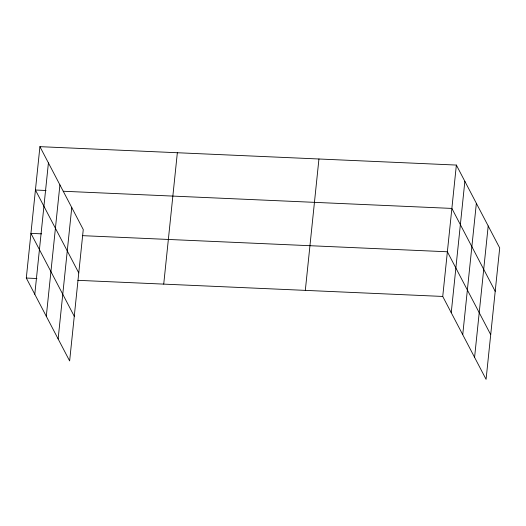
<?xml version="1.0" encoding="UTF-8"?>
<svg xmlns="http://www.w3.org/2000/svg" width="526" height="526" viewBox="0 0 526 526"><rect width="100%" height="100%" fill="white"/><g stroke="black" fill="none" stroke-linecap="round" stroke-linejoin="round"><path stroke-width="0.79" d="M39.923 146.662L83.259 229.553L69.636 360.935L26.3 278.044L39.923 146.662L456.364 165.065L499.7 247.956L486.077 379.338L442.741 296.447L456.364 165.065M34.795 294.297L48.418 162.909M46.295 316.284L59.911 184.902M58.136 338.941L71.76 207.56M163.724 284.119L177.347 152.737M305.317 290.372L318.94 158.99M451.236 312.694L464.859 181.312M462.735 334.687L476.359 203.306M474.583 357.345L488.2 225.963M46.064 190.491L35.426 190.017L78.762 272.909M63.238 191.247L451.873 208.421L495.203 291.312M41.567 233.846L30.929 233.373L74.265 316.264M82.464 235.655L447.376 251.776L490.712 334.667M26.3 278.044L36.932 278.517M77.835 280.325L442.741 296.447"/></g></svg>
